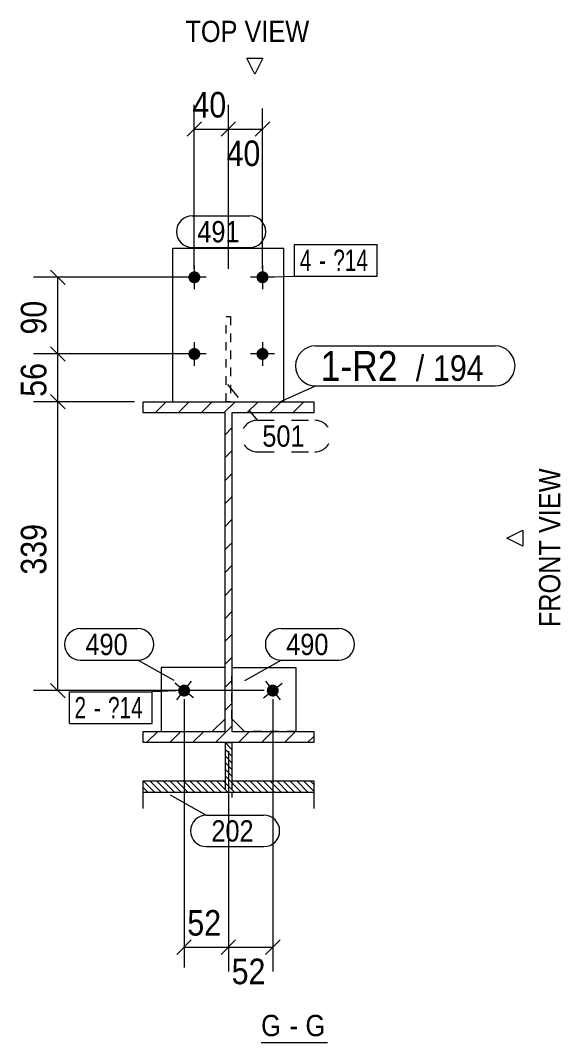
# Model space of a CAD drawing. Header units: millimetres. Extents: x 2 to 1174, y 1 to 825.
# Drawn here: x 369.5 to 432.9, y 148.5 to 268.4 of the extents above; entities that cross this region are included whole.
import ezdxf

# ---------------------------------------------------------------- set-up
doc = ezdxf.new("R2010")
doc.units = ezdxf.units.MM
for name, pattern in [('XKITLINE00', [0]), ('XKITLINE01', [4, 1, -1, 1, -1]), ('XKITLINE02', [4, 2, -2])]:
    doc.linetypes.add(name, pattern=pattern)
for name, color, linetype, lineweight in [('Bolt', 3, 'Continuous', 0), ('BoltMark', 7, 'Continuous', 0), ('Dimensions', 7, 'Continuous', 0), ('OtherObjectType', 7, 'Continuous', 0), ('Part', 2, 'Continuous', 0), ('PartMark', 7, 'Continuous', 0)]:
    doc.layers.add(name, color=color, linetype=linetype, lineweight=lineweight)
doc.styles.add('ARIAL', font='ARIAL.TTF')
doc.styles.add('ARIAL_NARROW', font='ARIALN.TTF')

# ---------------------------------------------------------------- blocks, each defined once
blk = doc.blocks.new('*A5')
at = {"layer": 'Part', "color": 7, "linetype": 'XKITLINE00', "lineweight": 0}
for p, q in [((385.31, 222.38), (386.61, 223.68)), ((388, 222.38), (389.3, 223.68)), ((390.7, 222.38), (392, 223.68)), ((393.39, 222.38), (394.69, 223.68)), ((396.08, 222.38), (397.38, 223.68)), ((398.78, 222.38), (400.08, 223.68)), ((401.47, 222.38), (402.77, 223.68)), ((393.51, 219.81), (394.31, 220.61)), ((393.51, 217.12), (394.31, 217.92)), ((393.51, 214.42), (394.31, 215.22)), ((393.51, 211.73), (394.31, 212.53)), ((393.51, 209.04), (394.31, 209.84)), ((393.51, 206.34), (394.31, 207.14)), ((393.51, 203.65), (394.31, 204.45)), ((393.51, 200.95), (394.31, 201.75)), ((393.51, 198.26), (394.31, 199.06)), ((393.51, 195.57), (394.31, 196.37)), ((393.51, 192.87), (394.31, 193.67)), ((393.51, 190.18), (394.31, 190.98)), ((393.51, 187.48), (394.31, 188.28)), ((384.32, 183.68), (385.62, 184.98)), ((387.02, 183.68), (388.32, 184.98)), ((389.71, 183.68), (391.01, 184.98)), ((392.41, 183.68), (394.31, 185.59)), ((395.1, 183.68), (396.4, 184.98)), ((397.79, 183.68), (399.09, 184.98)), ((400.49, 183.68), (401.79, 184.98)), ((403.18, 183.68), (403.91, 184.41))]:
    blk.add_line(p, q, dxfattribs=at)
blk = doc.blocks.new('*A6')
at = {"layer": 'Part', "color": 7, "linetype": 'XKITLINE00', "lineweight": 0}
for p, q in [((394.31, 182.88), (393.51, 183.68)), ((394.31, 182.1), (393.51, 182.9)), ((394.31, 181.32), (393.51, 182.12)), ((394.31, 180.53), (393.51, 181.33)), ((394.31, 179.75), (393.51, 180.55)), ((385.23, 177.87), (383.92, 179.19)), ((386.02, 177.87), (384.69, 179.2)), ((386.8, 177.87), (385.48, 179.2)), ((387.58, 177.87), (386.26, 179.2)), ((388.03, 178.2), (387.04, 179.2)), ((388.42, 178.59), (387.82, 179.2)), ((388.82, 178.99), (388.61, 179.2)), ((389.93, 177.87), (388.82, 178.99)), ((390.71, 177.87), (389.39, 179.2)), ((391.5, 177.87), (390.17, 179.2)), ((392.28, 177.87), (390.96, 179.2)), ((393.06, 177.87), (391.74, 179.2)), ((393.84, 177.87), (392.52, 179.2)), ((394.63, 177.87), (393.3, 179.2)), ((395.41, 177.87), (393.51, 179.77)), ((396.19, 177.87), (394.87, 179.2)), ((396.98, 177.87), (395.65, 179.2)), ((397.76, 177.87), (396.44, 179.2)), ((398.54, 177.87), (397.22, 179.2)), ((399.32, 177.87), (398, 179.2)), ((400.11, 177.87), (398.78, 179.2)), ((400.89, 177.87), (399.57, 179.2)), ((401.67, 177.87), (400.35, 179.2)), ((402.46, 177.87), (401.13, 179.2)), ((403.24, 177.87), (401.92, 179.2)), ((403.91, 177.98), (402.7, 179.2)), ((403.91, 178.76), (403.48, 179.2)), ((384.45, 177.87), (383.91, 178.41)), ((388.37, 177.87), (388.03, 178.2)), ((389.15, 177.87), (388.42, 178.59))]:
    blk.add_line(p, q, dxfattribs=at)
blk = doc.blocks.new('*A170')
at = {"layer": 'Bolt'}
blk.add_hatch(color=3, dxfattribs=at).paths.add_polyline_path([(398.71, 190.36), (398.74, 190.37), (398.77, 190.39), (398.8, 190.41), (398.83, 190.42), (398.86, 190.44), (398.89, 190.45), (398.93, 190.46), (398.96, 190.47), (398.99, 190.47), (399.03, 190.48), (399.06, 190.48), (399.1, 190.48), (399.13, 190.48), (399.17, 190.48), (399.2, 190.48), (399.23, 190.47), (399.27, 190.46), (399.3, 190.46), (399.33, 190.45), (399.37, 190.43), (399.4, 190.42), (399.43, 190.41), (399.46, 190.39), (399.49, 190.37), (399.52, 190.35), (399.54, 190.33), (399.57, 190.31), (399.6, 190.29), (399.62, 190.26), (399.64, 190.24), (399.67, 190.21), (399.69, 190.18), (399.71, 190.16), (399.72, 190.13), (399.74, 190.1), (399.75, 190.06), (399.77, 190.03), (399.78, 190), (399.79, 189.97), (399.8, 189.93), (399.8, 189.9), (399.81, 189.87), (399.81, 189.83), (399.81, 189.8), (399.81, 189.76), (399.81, 189.73), (399.81, 189.7), (399.8, 189.66), (399.8, 189.63), (399.79, 189.59), (399.78, 189.56), (399.77, 189.53), (399.75, 189.5), (399.74, 189.47), (399.72, 189.44), (399.7, 189.41), (399.68, 189.38), (399.66, 189.35), (399.64, 189.32), (399.62, 189.3), (399.59, 189.27), (399.57, 189.25), (399.54, 189.23), (399.52, 189.21), (399.49, 189.19), (399.46, 189.17), (399.43, 189.16), (399.4, 189.14), (399.36, 189.13), (399.33, 189.12), (399.3, 189.11), (399.27, 189.1), (399.23, 189.09), (399.2, 189.09), (399.16, 189.08), (399.13, 189.08), (399.09, 189.08), (399.06, 189.08), (399.03, 189.09), (398.99, 189.09), (398.96, 189.1), (398.93, 189.11), (398.89, 189.12), (398.86, 189.13), (398.83, 189.14), (398.8, 189.16), (398.77, 189.17), (398.74, 189.19), (398.71, 189.21), (398.68, 189.23), (398.65, 189.25), (398.63, 189.28), (398.61, 189.3), (398.58, 189.33), (398.56, 189.35), (398.54, 189.38), (398.52, 189.41), (398.5, 189.44), (398.49, 189.47), (398.47, 189.5), (398.46, 189.53), (398.45, 189.56), (398.44, 189.6), (398.43, 189.63), (398.42, 189.66), (398.42, 189.7), (398.41, 189.73), (398.41, 189.77), (398.41, 189.8), (398.42, 189.83), (398.42, 189.87), (398.42, 189.9), (398.43, 189.94), (398.44, 189.97), (398.45, 190), (398.46, 190.04), (398.47, 190.07), (398.49, 190.1), (398.5, 190.13), (398.52, 190.16), (398.54, 190.19), (398.56, 190.21), (398.58, 190.24), (398.61, 190.27), (398.63, 190.29), (398.66, 190.31), (398.68, 190.33)], flags=17)
at = {"layer": 'Bolt', "color": 3, "linetype": 'XKITLINE00', "lineweight": 0}
for p, q in [((398.25, 190.89), (399.97, 188.68)), ((398.01, 188.92), (400.22, 190.64))]:
    blk.add_line(p, q, dxfattribs=at)
blk = doc.blocks.new('*A171')
at = {"layer": 'Bolt'}
blk.add_hatch(color=3, dxfattribs=at).paths.add_polyline_path([(388.26, 189.25), (388.23, 189.27), (388.21, 189.3), (388.18, 189.32), (388.16, 189.35), (388.14, 189.38), (388.12, 189.41), (388.1, 189.44), (388.09, 189.47), (388.07, 189.5), (388.06, 189.53), (388.05, 189.56), (388.04, 189.59), (388.03, 189.63), (388.02, 189.66), (388.02, 189.7), (388.02, 189.73), (388.01, 189.76), (388.01, 189.8), (388.01, 189.83), (388.02, 189.87), (388.02, 189.9), (388.03, 189.93), (388.04, 189.97), (388.05, 190), (388.06, 190.03), (388.07, 190.06), (388.09, 190.1), (388.1, 190.13), (388.12, 190.16), (388.14, 190.18), (388.16, 190.21), (388.18, 190.24), (388.21, 190.26), (388.23, 190.29), (388.25, 190.31), (388.28, 190.33), (388.31, 190.35), (388.34, 190.37), (388.37, 190.39), (388.4, 190.41), (388.43, 190.42), (388.46, 190.43), (388.49, 190.45), (388.53, 190.46), (388.56, 190.46), (388.59, 190.47), (388.63, 190.48), (388.66, 190.48), (388.69, 190.48), (388.73, 190.48), (388.76, 190.48), (388.8, 190.48), (388.83, 190.47), (388.87, 190.47), (388.9, 190.46), (388.93, 190.45), (388.96, 190.44), (389, 190.42), (389.03, 190.41), (389.06, 190.39), (389.09, 190.37), (389.12, 190.36), (389.14, 190.33), (389.17, 190.31), (389.19, 190.29), (389.22, 190.27), (389.24, 190.24), (389.26, 190.21), (389.28, 190.19), (389.3, 190.16), (389.32, 190.13), (389.34, 190.1), (389.35, 190.07), (389.37, 190.04), (389.38, 190), (389.39, 189.97), (389.4, 189.94), (389.4, 189.9), (389.41, 189.87), (389.41, 189.83), (389.41, 189.8), (389.41, 189.77), (389.41, 189.73), (389.41, 189.7), (389.4, 189.66), (389.4, 189.63), (389.39, 189.6), (389.38, 189.56), (389.37, 189.53), (389.35, 189.5), (389.34, 189.47), (389.32, 189.44), (389.31, 189.41), (389.29, 189.38), (389.27, 189.35), (389.24, 189.33), (389.22, 189.3), (389.2, 189.28), (389.17, 189.25), (389.14, 189.23), (389.12, 189.21), (389.09, 189.19), (389.06, 189.17), (389.03, 189.16), (389, 189.14), (388.97, 189.13), (388.93, 189.12), (388.9, 189.11), (388.87, 189.1), (388.83, 189.09), (388.8, 189.09), (388.77, 189.08), (388.73, 189.08), (388.7, 189.08), (388.66, 189.08), (388.63, 189.09), (388.59, 189.09), (388.56, 189.1), (388.53, 189.11), (388.49, 189.12), (388.46, 189.13), (388.43, 189.14), (388.4, 189.16), (388.37, 189.17), (388.34, 189.19), (388.31, 189.21), (388.28, 189.23)], flags=17)
at = {"layer": 'Bolt', "color": 3, "linetype": 'XKITLINE00', "lineweight": 0}
for p, q in [((387.85, 188.68), (389.57, 190.89)), ((389.82, 188.92), (387.61, 190.64))]:
    blk.add_line(p, q, dxfattribs=at)
blk = doc.blocks.new('*A172')
at = {"layer": 'Bolt'}
for points in [[(390.61, 238.25), (390.61, 238.21), (390.61, 238.18), (390.6, 238.15), (390.59, 238.11), (390.58, 238.08), (390.57, 238.05), (390.56, 238.01), (390.55, 237.98), (390.53, 237.95), (390.51, 237.92), (390.5, 237.89), (390.48, 237.87), (390.45, 237.84), (390.43, 237.81), (390.41, 237.79), (390.38, 237.76), (390.36, 237.74), (390.33, 237.72), (390.3, 237.7), (390.27, 237.68), (390.24, 237.66), (390.21, 237.65), (390.18, 237.64), (390.15, 237.62), (390.12, 237.61), (390.08, 237.6), (390.05, 237.6), (390.02, 237.59), (389.98, 237.59), (389.95, 237.58), (389.91, 237.58), (389.88, 237.58), (389.84, 237.59), (389.81, 237.59), (389.78, 237.6), (389.74, 237.6), (389.71, 237.61), (389.68, 237.62), (389.65, 237.64), (389.61, 237.65), (389.58, 237.66), (389.55, 237.68), (389.52, 237.7), (389.5, 237.72), (389.47, 237.74), (389.44, 237.76), (389.42, 237.79), (389.39, 237.81), (389.37, 237.84), (389.35, 237.87), (389.33, 237.89), (389.31, 237.92), (389.3, 237.95), (389.28, 237.98), (389.27, 238.01), (389.25, 238.05), (389.24, 238.08), (389.23, 238.11), (389.23, 238.15), (389.22, 238.18), (389.22, 238.21), (389.21, 238.25), (389.21, 238.28), (389.21, 238.32), (389.22, 238.35), (389.22, 238.38), (389.23, 238.42), (389.23, 238.45), (389.24, 238.49), (389.25, 238.52), (389.27, 238.55), (389.28, 238.58), (389.3, 238.61), (389.31, 238.64), (389.33, 238.67), (389.35, 238.7), (389.37, 238.73), (389.39, 238.75), (389.42, 238.78), (389.44, 238.8), (389.47, 238.82), (389.5, 238.84), (389.52, 238.86), (389.55, 238.88), (389.58, 238.9), (389.61, 238.91), (389.65, 238.93), (389.68, 238.94), (389.71, 238.95), (389.74, 238.96), (389.78, 238.97), (389.81, 238.97), (389.84, 238.98), (389.88, 238.98), (389.91, 238.98), (389.95, 238.98), (389.98, 238.98), (390.02, 238.97), (390.05, 238.97), (390.08, 238.96), (390.12, 238.95), (390.15, 238.94), (390.18, 238.93), (390.21, 238.91), (390.24, 238.9), (390.27, 238.88), (390.3, 238.86), (390.33, 238.84), (390.36, 238.82), (390.38, 238.8), (390.41, 238.78), (390.43, 238.75), (390.45, 238.73), (390.48, 238.7), (390.5, 238.67), (390.51, 238.64), (390.53, 238.61), (390.55, 238.58), (390.56, 238.55), (390.57, 238.52), (390.58, 238.49), (390.59, 238.45), (390.6, 238.42), (390.61, 238.38), (390.61, 238.35), (390.61, 238.32), (390.61, 238.28)], [(398.61, 238.25), (398.61, 238.21), (398.61, 238.18), (398.6, 238.15), (398.59, 238.11), (398.58, 238.08), (398.57, 238.05), (398.56, 238.01), (398.55, 237.98), (398.53, 237.95), (398.51, 237.92), (398.5, 237.89), (398.48, 237.87), (398.45, 237.84), (398.43, 237.81), (398.41, 237.79), (398.38, 237.76), (398.36, 237.74), (398.33, 237.72), (398.3, 237.7), (398.27, 237.68), (398.24, 237.66), (398.21, 237.65), (398.18, 237.64), (398.15, 237.62), (398.12, 237.61), (398.08, 237.6), (398.05, 237.6), (398.02, 237.59), (397.98, 237.59), (397.95, 237.58), (397.91, 237.58), (397.88, 237.58), (397.84, 237.59), (397.81, 237.59), (397.78, 237.6), (397.74, 237.6), (397.71, 237.61), (397.68, 237.62), (397.65, 237.64), (397.61, 237.65), (397.58, 237.66), (397.55, 237.68), (397.52, 237.7), (397.5, 237.72), (397.47, 237.74), (397.44, 237.76), (397.42, 237.79), (397.39, 237.81), (397.37, 237.84), (397.35, 237.87), (397.33, 237.89), (397.31, 237.92), (397.3, 237.95), (397.28, 237.98), (397.27, 238.01), (397.25, 238.05), (397.24, 238.08), (397.23, 238.11), (397.23, 238.15), (397.22, 238.18), (397.22, 238.21), (397.21, 238.25), (397.21, 238.28), (397.21, 238.32), (397.22, 238.35), (397.22, 238.38), (397.23, 238.42), (397.23, 238.45), (397.24, 238.49), (397.25, 238.52), (397.27, 238.55), (397.28, 238.58), (397.3, 238.61), (397.31, 238.64), (397.33, 238.67), (397.35, 238.7), (397.37, 238.73), (397.39, 238.75), (397.42, 238.78), (397.44, 238.8), (397.47, 238.82), (397.5, 238.84), (397.52, 238.86), (397.55, 238.88), (397.58, 238.9), (397.61, 238.91), (397.65, 238.93), (397.68, 238.94), (397.71, 238.95), (397.74, 238.96), (397.78, 238.97), (397.81, 238.97), (397.84, 238.98), (397.88, 238.98), (397.91, 238.98), (397.95, 238.98), (397.98, 238.98), (398.02, 238.97), (398.05, 238.97), (398.08, 238.96), (398.12, 238.95), (398.15, 238.94), (398.18, 238.93), (398.21, 238.91), (398.24, 238.9), (398.27, 238.88), (398.3, 238.86), (398.33, 238.84), (398.36, 238.82), (398.38, 238.8), (398.41, 238.78), (398.43, 238.75), (398.45, 238.73), (398.48, 238.7), (398.5, 238.67), (398.51, 238.64), (398.53, 238.61), (398.55, 238.58), (398.56, 238.55), (398.57, 238.52), (398.58, 238.49), (398.59, 238.45), (398.6, 238.42), (398.61, 238.38), (398.61, 238.35), (398.61, 238.32), (398.61, 238.28)], [(390.61, 229.25), (390.61, 229.21), (390.61, 229.18), (390.6, 229.15), (390.59, 229.11), (390.58, 229.08), (390.57, 229.05), (390.56, 229.01), (390.55, 228.98), (390.53, 228.95), (390.51, 228.92), (390.5, 228.89), (390.48, 228.87), (390.45, 228.84), (390.43, 228.81), (390.41, 228.79), (390.38, 228.76), (390.36, 228.74), (390.33, 228.72), (390.3, 228.7), (390.27, 228.68), (390.24, 228.66), (390.21, 228.65), (390.18, 228.64), (390.15, 228.62), (390.12, 228.61), (390.08, 228.6), (390.05, 228.6), (390.02, 228.59), (389.98, 228.59), (389.95, 228.58), (389.91, 228.58), (389.88, 228.58), (389.84, 228.59), (389.81, 228.59), (389.78, 228.6), (389.74, 228.6), (389.71, 228.61), (389.68, 228.62), (389.65, 228.64), (389.61, 228.65), (389.58, 228.66), (389.55, 228.68), (389.52, 228.7), (389.5, 228.72), (389.47, 228.74), (389.44, 228.76), (389.42, 228.79), (389.39, 228.81), (389.37, 228.84), (389.35, 228.87), (389.33, 228.89), (389.31, 228.92), (389.3, 228.95), (389.28, 228.98), (389.27, 229.01), (389.25, 229.05), (389.24, 229.08), (389.23, 229.11), (389.23, 229.15), (389.22, 229.18), (389.22, 229.21), (389.21, 229.25), (389.21, 229.28), (389.21, 229.32), (389.22, 229.35), (389.22, 229.38), (389.23, 229.42), (389.23, 229.45), (389.24, 229.49), (389.25, 229.52), (389.27, 229.55), (389.28, 229.58), (389.3, 229.61), (389.31, 229.64), (389.33, 229.67), (389.35, 229.7), (389.37, 229.73), (389.39, 229.75), (389.42, 229.78), (389.44, 229.8), (389.47, 229.82), (389.5, 229.84), (389.52, 229.86), (389.55, 229.88), (389.58, 229.9), (389.61, 229.91), (389.65, 229.93), (389.68, 229.94), (389.71, 229.95), (389.74, 229.96), (389.78, 229.97), (389.81, 229.97), (389.84, 229.98), (389.88, 229.98), (389.91, 229.98), (389.95, 229.98), (389.98, 229.98), (390.02, 229.97), (390.05, 229.97), (390.08, 229.96), (390.12, 229.95), (390.15, 229.94), (390.18, 229.93), (390.21, 229.91), (390.24, 229.9), (390.27, 229.88), (390.3, 229.86), (390.33, 229.84), (390.36, 229.82), (390.38, 229.8), (390.41, 229.78), (390.43, 229.75), (390.45, 229.73), (390.48, 229.7), (390.5, 229.67), (390.51, 229.64), (390.53, 229.61), (390.55, 229.58), (390.56, 229.55), (390.57, 229.52), (390.58, 229.49), (390.59, 229.45), (390.6, 229.42), (390.61, 229.38), (390.61, 229.35), (390.61, 229.32), (390.61, 229.28)], [(398.61, 229.25), (398.61, 229.21), (398.61, 229.18), (398.6, 229.15), (398.59, 229.11), (398.58, 229.08), (398.57, 229.05), (398.56, 229.01), (398.55, 228.98), (398.53, 228.95), (398.51, 228.92), (398.5, 228.89), (398.48, 228.87), (398.45, 228.84), (398.43, 228.81), (398.41, 228.79), (398.38, 228.76), (398.36, 228.74), (398.33, 228.72), (398.3, 228.7), (398.27, 228.68), (398.24, 228.66), (398.21, 228.65), (398.18, 228.64), (398.15, 228.62), (398.12, 228.61), (398.08, 228.6), (398.05, 228.6), (398.02, 228.59), (397.98, 228.59), (397.95, 228.58), (397.91, 228.58), (397.88, 228.58), (397.84, 228.59), (397.81, 228.59), (397.78, 228.6), (397.74, 228.6), (397.71, 228.61), (397.68, 228.62), (397.65, 228.64), (397.61, 228.65), (397.58, 228.66), (397.55, 228.68), (397.52, 228.7), (397.5, 228.72), (397.47, 228.74), (397.44, 228.76), (397.42, 228.79), (397.39, 228.81), (397.37, 228.84), (397.35, 228.87), (397.33, 228.89), (397.31, 228.92), (397.3, 228.95), (397.28, 228.98), (397.27, 229.01), (397.25, 229.05), (397.24, 229.08), (397.23, 229.11), (397.23, 229.15), (397.22, 229.18), (397.22, 229.21), (397.21, 229.25), (397.21, 229.28), (397.21, 229.32), (397.22, 229.35), (397.22, 229.38), (397.23, 229.42), (397.23, 229.45), (397.24, 229.49), (397.25, 229.52), (397.27, 229.55), (397.28, 229.58), (397.3, 229.61), (397.31, 229.64), (397.33, 229.67), (397.35, 229.7), (397.37, 229.73), (397.39, 229.75), (397.42, 229.78), (397.44, 229.8), (397.47, 229.82), (397.5, 229.84), (397.52, 229.86), (397.55, 229.88), (397.58, 229.9), (397.61, 229.91), (397.65, 229.93), (397.68, 229.94), (397.71, 229.95), (397.74, 229.96), (397.78, 229.97), (397.81, 229.97), (397.84, 229.98), (397.88, 229.98), (397.91, 229.98), (397.95, 229.98), (397.98, 229.98), (398.02, 229.97), (398.05, 229.97), (398.08, 229.96), (398.12, 229.95), (398.15, 229.94), (398.18, 229.93), (398.21, 229.91), (398.24, 229.9), (398.27, 229.88), (398.3, 229.86), (398.33, 229.84), (398.36, 229.82), (398.38, 229.8), (398.41, 229.78), (398.43, 229.75), (398.45, 229.73), (398.48, 229.7), (398.5, 229.67), (398.51, 229.64), (398.53, 229.61), (398.55, 229.58), (398.56, 229.55), (398.57, 229.52), (398.58, 229.49), (398.59, 229.45), (398.6, 229.42), (398.61, 229.38), (398.61, 229.35), (398.61, 229.32), (398.61, 229.28)]]:
    blk.add_hatch(color=3, dxfattribs=at).paths.add_polyline_path(points, flags=17)
at = {"layer": 'Bolt', "color": 3, "linetype": 'XKITLINE00', "lineweight": 0}
for p, q in [((389.91, 239.68), (389.91, 236.88)), ((397.91, 239.68), (397.91, 236.88)), ((391.31, 238.28), (388.51, 238.28)), ((399.31, 238.28), (396.51, 238.28)), ((389.91, 230.68), (389.91, 227.88)), ((397.91, 230.68), (397.91, 227.88)), ((391.31, 229.28), (388.51, 229.28)), ((399.31, 229.28), (396.51, 229.28))]:
    blk.add_line(p, q, dxfattribs=at)
blk = doc.blocks.new('*A173')
at = {"layer": 'Part', "color": 2, "linetype": 'XKITLINE00', "lineweight": 0}
for p, q in [((383.91, 223.68), (403.91, 223.68)), ((383.91, 222.38), (383.91, 223.68)), ((403.91, 223.68), (403.91, 222.38)), ((393.51, 222.38), (383.91, 222.38)), ((393.51, 184.98), (393.51, 222.38)), ((403.91, 222.38), (394.31, 222.38)), ((394.31, 222.38), (394.31, 184.98)), ((383.91, 183.68), (383.91, 184.98)), ((383.91, 184.98), (393.51, 184.98)), ((394.31, 184.98), (403.91, 184.98)), ((403.91, 184.98), (403.91, 183.68)), ((403.91, 183.68), (383.91, 183.68))]:
    blk.add_line(p, q, dxfattribs=at)
blk = doc.blocks.new('*A174')
at = {"layer": 'Part', "color": 2, "linetype": 'XKITLINE00', "lineweight": 0}
for p, q in [((394.31, 192.48), (401.81, 192.48)), ((401.81, 192.48), (401.81, 184.98)), ((395.81, 184.98), (394.31, 186.48))]:
    blk.add_line(p, q, dxfattribs=at)
at = {"layer": 'Part', "color": 7, "linetype": 'XKITLINE01', "lineweight": 0}
for p, q in [((394.31, 186.48), (394.31, 192.48)), ((401.81, 184.98), (395.81, 184.98))]:
    blk.add_line(p, q, dxfattribs=at)
blk = doc.blocks.new('*A175')
at = {"layer": 'Part', "color": 2, "linetype": 'XKITLINE00', "lineweight": 0}
for p, q in [((393.51, 192.48), (386.01, 192.48)), ((386.01, 192.48), (386.01, 184.98)), ((392.01, 184.98), (393.51, 186.48))]:
    blk.add_line(p, q, dxfattribs=at)
at = {"layer": 'Part', "color": 7, "linetype": 'XKITLINE01', "lineweight": 0}
for p, q in [((393.51, 186.48), (393.51, 192.48)), ((386.01, 184.98), (392.01, 184.98))]:
    blk.add_line(p, q, dxfattribs=at)
blk = doc.blocks.new('*A176')
at = {"layer": 'Part', "color": 7, "linetype": 'XKITLINE01', "lineweight": 0}
for p, q in [((393.66, 223.68), (393.66, 233.68)), ((393.66, 233.68), (394.16, 233.68)), ((394.16, 233.68), (394.16, 223.68)), ((394.16, 223.68), (393.66, 223.68))]:
    blk.add_line(p, q, dxfattribs=at)
blk = doc.blocks.new('*A177')
at = {"layer": 'Part', "color": 2, "linetype": 'XKITLINE00', "lineweight": 0}
for p, q in [((387.41, 223.68), (387.41, 241.68)), ((387.41, 241.68), (400.41, 241.68)), ((400.41, 223.68), (400.41, 241.68))]:
    blk.add_line(p, q, dxfattribs=at)
at = {"layer": 'Part', "color": 7, "linetype": 'XKITLINE01', "lineweight": 0}
blk.add_line((387.41, 223.68), (400.41, 223.68), dxfattribs=at)
blk = doc.blocks.new('*A178')
at = {"layer": 'Part', "color": 2, "linetype": 'XKITLINE00', "lineweight": 0}
for p, q in [((393.51, 183.68), (394.31, 183.68)), ((393.51, 183.68), (393.51, 179.2)), ((394.31, 183.68), (394.31, 183.68)), ((394.31, 183.68), (394.31, 179.2)), ((383.91, 175.93), (383.91, 179.2)), ((383.91, 179.2), (393.51, 179.2)), ((394.31, 179.2), (403.91, 179.2)), ((403.91, 179.2), (403.91, 175.93)), ((383.91, 177.87), (403.91, 177.87))]:
    blk.add_line(p, q, dxfattribs=at)
at = {"layer": 'Part', "color": 7, "linetype": 'XKITLINE01', "lineweight": 0}
for p, q in [((393.51, 179.2), (393.51, 177.25)), ((394.31, 179.2), (394.31, 177.87)), ((394.31, 177.87), (394.31, 177.25))]:
    blk.add_line(p, q, dxfattribs=at)
blk = doc.blocks.new('*A389')
at = {"layer": 'Dimensions', "color": 7, "linetype": 'XKITLINE00', "lineweight": 0}
for p, q in [((373.06, 224.53), (374.76, 222.83)), ((382.91, 223.68), (371.06, 223.68)), ((373.91, 189.78), (373.91, 223.68)), ((398.11, 189.78), (371.06, 189.78)), ((373.06, 190.63), (374.76, 188.93))]:
    blk.add_line(p, q, dxfattribs=at)
at = {"layer": 'Dimensions', "color": 3}
for p in [(373.91, 223.68), (373.91, 189.78)]:
    blk.add_point(p, dxfattribs=at)
at = {"layer": 'Dimensions', "color": 3, "style": 'ARIAL', "width": 0.85}
blk.add_text('339', height=3, rotation=90.0002, dxfattribs=at).set_placement((372.56, 203.39))
blk = doc.blocks.new('*A390')
at = {"layer": 'Dimensions', "color": 7, "linetype": 'XKITLINE00', "lineweight": 0}
for p, q in [((388.91, 229.28), (371.06, 229.28)), ((373.06, 230.13), (374.76, 228.43)), ((373.91, 223.68), (373.91, 229.28)), ((373.06, 224.53), (374.76, 222.83)), ((382.91, 223.68), (371.06, 223.68))]:
    blk.add_line(p, q, dxfattribs=at)
at = {"layer": 'Dimensions', "color": 3}
for p in [(373.91, 229.28), (373.91, 223.68)]:
    blk.add_point(p, dxfattribs=at)
at = {"layer": 'Dimensions', "color": 3, "style": 'ARIAL', "width": 0.85}
blk.add_text('56', height=3, rotation=90.0002, dxfattribs=at).set_placement((372.56, 224.26))
blk = doc.blocks.new('*A391')
at = {"layer": 'Dimensions', "color": 7, "linetype": 'XKITLINE00', "lineweight": 0}
for p, q in [((373.06, 239.13), (374.76, 237.43)), ((388.91, 238.28), (371.06, 238.28)), ((373.91, 229.28), (373.91, 238.28)), ((388.91, 229.28), (371.06, 229.28)), ((373.06, 230.13), (374.76, 228.43))]:
    blk.add_line(p, q, dxfattribs=at)
at = {"layer": 'Dimensions', "color": 3}
for p in [(373.91, 238.28), (373.91, 229.28)]:
    blk.add_point(p, dxfattribs=at)
at = {"layer": 'Dimensions', "color": 3, "style": 'ARIAL', "width": 0.85}
blk.add_text('90', height=3, rotation=90.0002, dxfattribs=at).set_placement((372.56, 231.56))
blk = doc.blocks.new('*A392')
at = {"layer": 'Dimensions', "color": 7, "linetype": 'XKITLINE00', "lineweight": 0}
for p, q in [((388.71, 188.78), (388.71, 157.28)), ((393.91, 182.68), (393.91, 157.28)), ((389.56, 160.53), (387.86, 158.83)), ((388.71, 159.68), (393.91, 159.68)), ((394.76, 160.53), (393.06, 158.83))]:
    blk.add_line(p, q, dxfattribs=at)
at = {"layer": 'Dimensions', "color": 3}
for p in [(388.71, 159.68), (393.91, 159.68)]:
    blk.add_point(p, dxfattribs=at)
at = {"layer": 'Dimensions', "color": 3, "style": 'ARIAL', "width": 0.85}
blk.add_text('52', height=3, dxfattribs=at).set_placement((389.09, 161.03))
blk = doc.blocks.new('*A393')
at = {"layer": 'Dimensions', "color": 7, "linetype": 'XKITLINE00', "lineweight": 0}
for p, q in [((399.11, 188.78), (399.11, 156.83)), ((393.91, 182.68), (393.91, 156.83)), ((394.76, 160.53), (393.06, 158.83)), ((393.91, 159.68), (399.11, 159.68)), ((399.96, 160.53), (398.26, 158.83))]:
    blk.add_line(p, q, dxfattribs=at)
at = {"layer": 'Dimensions', "color": 3}
for p in [(393.91, 159.68), (399.11, 159.68)]:
    blk.add_point(p, dxfattribs=at)
at = {"layer": 'Dimensions', "color": 3, "style": 'ARIAL', "width": 0.85}
blk.add_text('52', height=3, dxfattribs=at).set_placement((394.29, 155.33))
blk = doc.blocks.new('*A394')
at = {"layer": 'Dimensions', "color": 7, "linetype": 'XKITLINE00', "lineweight": 0}
for p, q in [((389.91, 239.28), (389.91, 258.53)), ((393.91, 239.28), (393.91, 258.53)), ((390.76, 256.53), (389.06, 254.83)), ((389.91, 255.68), (393.91, 255.68)), ((394.76, 256.53), (393.06, 254.83))]:
    blk.add_line(p, q, dxfattribs=at)
at = {"layer": 'Dimensions', "color": 3}
for p in [(389.91, 255.68), (393.91, 255.68)]:
    blk.add_point(p, dxfattribs=at)
at = {"layer": 'Dimensions', "color": 3, "style": 'ARIAL', "width": 0.85}
blk.add_text('40', height=3, dxfattribs=at).set_placement((389.69, 257.03))
blk = doc.blocks.new('*A395')
at = {"layer": 'Dimensions', "color": 7, "linetype": 'XKITLINE00', "lineweight": 0}
for p, q in [((393.91, 239.28), (393.91, 258.08)), ((397.91, 239.28), (397.91, 258.08)), ((394.76, 256.53), (393.06, 254.83)), ((393.91, 255.68), (397.91, 255.68)), ((398.76, 256.53), (397.06, 254.83))]:
    blk.add_line(p, q, dxfattribs=at)
at = {"layer": 'Dimensions', "color": 3}
for p in [(393.91, 255.68), (397.91, 255.68)]:
    blk.add_point(p, dxfattribs=at)
at = {"layer": 'Dimensions', "color": 3, "style": 'ARIAL', "width": 0.85}
blk.add_text('40', height=3, dxfattribs=at).set_placement((393.69, 251.33))
blk = doc.blocks.new('*A396')
at = {"layer": 'BoltMark', "color": 7, "linetype": 'XKITLINE00', "lineweight": 0}
for p, q in [((401.68, 242.13), (411.37, 242.13)), ((401.68, 238.43), (401.68, 242.13)), ((411.37, 238.43), (411.37, 242.13)), ((397.91, 238.28), (401.68, 238.43)), ((401.68, 238.43), (411.37, 238.43))]:
    blk.add_line(p, q, dxfattribs=at)
at = {"layer": 'BoltMark', "color": 3, "style": 'ARIAL_NARROW', "width": 0.85}
for s, p in [('4', (402.28, 239.03)), ('?14', (406.21, 239.03)), ('-', (404.55, 239.03))]:
    blk.add_text(s, height=2.5, dxfattribs=at).set_placement(p)
blk = doc.blocks.new('*A397')
at = {"layer": 'BoltMark', "color": 7, "linetype": 'XKITLINE00', "lineweight": 0}
for p, q in [((375.26, 189.63), (384.95, 189.63)), ((375.26, 185.93), (375.26, 189.63)), ((388.71, 189.78), (384.95, 189.63)), ((384.95, 185.93), (384.95, 189.63)), ((375.26, 185.93), (384.95, 185.93))]:
    blk.add_line(p, q, dxfattribs=at)
at = {"layer": 'BoltMark', "color": 3, "style": 'ARIAL_NARROW', "width": 0.85}
for s, p in [('2', (375.86, 186.53)), ('?14', (379.79, 186.53)), ('-', (378.13, 186.53))]:
    blk.add_text(s, height=2.5, dxfattribs=at).set_placement(p)
blk = doc.blocks.new('*A398')
at = {"layer": 'PartMark', "color": 7, "linetype": 'XKITLINE00', "lineweight": 0}
for p, q in [((387.07, 177.56), (391.31, 175.17)), ((391.31, 175.17), (398.07, 175.17)), ((391.31, 171.47), (398.07, 171.47))]:
    blk.add_line(p, q, dxfattribs=at)
for centre, start, end in [((391.31, 173.32), 90, 270), ((398.07, 173.32), 270, 90)]:
    blk.add_arc(centre, 1.85, start, end, dxfattribs=at)
at = {"layer": 'PartMark', "color": 3, "style": 'ARIAL', "width": 0.85}
blk.add_text('202', height=2.5, dxfattribs=at).set_placement((391.91, 172.07))
blk = doc.blocks.new('*A399')
at = {"layer": 'PartMark', "color": 7, "linetype": 'XKITLINE00', "lineweight": 0}
for p, q in [((389.66, 245.48), (396.43, 245.48)), ((389.66, 241.78), (396.43, 241.78))]:
    blk.add_line(p, q, dxfattribs=at)
for centre, start, end in [((389.66, 243.63), 90, 270), ((396.43, 243.63), 270, 90)]:
    blk.add_arc(centre, 1.85, start, end, dxfattribs=at)
at = {"layer": 'PartMark', "color": 3, "style": 'ARIAL', "width": 0.85}
blk.add_text('491', height=2.5, dxfattribs=at).set_placement((390.26, 242.38))
blk = doc.blocks.new('*A400')
at = {"layer": 'PartMark', "color": 7, "linetype": 'XKITLINE02', "lineweight": 0}
for p, q in [((393.79, 225.71), (397.29, 221.5)), ((397.29, 221.5), (404.06, 221.5)), ((397.29, 217.8), (404.06, 217.8))]:
    blk.add_line(p, q, dxfattribs=at)
for centre, start, end in [((397.29, 219.65), 90, 270), ((404.06, 219.65), 270, 90)]:
    blk.add_arc(centre, 1.85, start, end, dxfattribs=at)
at = {"layer": 'PartMark', "color": 3, "style": 'ARIAL', "width": 0.85}
blk.add_text('501', height=2.5, dxfattribs=at).set_placement((397.89, 218.4))
blk = doc.blocks.new('*A401')
at = {"layer": 'PartMark', "color": 7, "linetype": 'XKITLINE00', "lineweight": 0}
for p, q in [((376.54, 197.05), (383.3, 197.05)), ((376.54, 193.35), (383.3, 193.35)), ((387.54, 190.95), (383.3, 193.35))]:
    blk.add_line(p, q, dxfattribs=at)
for centre, start, end in [((376.54, 195.2), 90, 270), ((383.3, 195.2), 270, 90)]:
    blk.add_arc(centre, 1.85, start, end, dxfattribs=at)
at = {"layer": 'PartMark', "color": 3, "style": 'ARIAL', "width": 0.85}
blk.add_text('490', height=2.5, dxfattribs=at).set_placement((377.14, 193.95))
blk = doc.blocks.new('*A402')
at = {"layer": 'PartMark', "color": 7, "linetype": 'XKITLINE00', "lineweight": 0}
for p, q in [((400.09, 197.05), (406.85, 197.05)), ((395.84, 190.95), (400.09, 193.35)), ((400.09, 193.35), (406.85, 193.35))]:
    blk.add_line(p, q, dxfattribs=at)
for centre, start, end in [((400.09, 195.2), 90, 270), ((406.85, 195.2), 270, 90)]:
    blk.add_arc(centre, 1.85, start, end, dxfattribs=at)
at = {"layer": 'PartMark', "color": 3, "style": 'ARIAL', "width": 0.85}
blk.add_text('490', height=2.5, dxfattribs=at).set_placement((400.69, 193.95))
blk = doc.blocks.new('*A403')
at = {"layer": 'PartMark', "color": 7, "linetype": 'XKITLINE00', "lineweight": 0}
for p, q in [((404.13, 230.23), (425.18, 230.23)), ((399.88, 223.63), (404.13, 225.53)), ((404.13, 225.53), (425.18, 225.53))]:
    blk.add_line(p, q, dxfattribs=at)
for centre, start, end in [((404.13, 227.88), 90, 270), ((425.18, 227.88), 270, 90)]:
    blk.add_arc(centre, 2.35, start, end, dxfattribs=at)
at = {"layer": 'PartMark', "color": 1, "style": 'ARIAL', "width": 0.85}
blk.add_text('1-R2', height=3.5, dxfattribs=at).set_placement((404.73, 226.13))
at = {"layer": 'PartMark', "color": 3, "style": 'ARIAL', "width": 0.85}
for s, p in [('/', (415.89, 226.13)), ('194', (417.9, 226.13))]:
    blk.add_text(s, height=3, dxfattribs=at).set_placement(p)
blk = doc.blocks.new('*A404')
at = {"layer": 'OtherObjectType', "color": 7, "linetype": 'XKITLINE00', "lineweight": 0}
for p, q in [((397.02, 262.13), (396.08, 264.01)), ((396.08, 264.01), (397.96, 264.01)), ((397.96, 264.01), (397.02, 262.13)), ((397.02, 262.13), (397.02, 262.13)), ((426.58, 207.68), (428.45, 208.62)), ((428.45, 206.74), (426.58, 207.68)), ((426.58, 207.68), (426.58, 207.68)), ((428.45, 208.62), (428.45, 206.74)), ((397.75, 148.48), (405.54, 148.48))]:
    blk.add_line(p, q, dxfattribs=at)
at = {"layer": 'OtherObjectType', "color": 7, "style": 'ARIAL', "width": 0.85}
for s, p in [('TOP VIEW', (388.87, 265.88)), ('G', (397.75, 149.23)), ('G', (402.95, 149.23)), ('-', (401.09, 149.23))]:
    blk.add_text(s, height=2.5, dxfattribs=at).set_placement(p)
blk.add_text('FRONT VIEW', height=2.5, rotation=90, dxfattribs=at).set_placement((432.83, 197.22))

msp = doc.modelspace()

# ---------------------------------------------------------------- block references
at = {"lineweight": 0}
for name in ['*A394', '*A395', '*A399', '*A177', '*A396', '*A391', '*A172', '*A176', '*A390', '*A403', '*A400', '*A389', '*A173', '*A5', '*A401', '*A402', '*A175', '*A174', '*A171', '*A170', '*A397', '*A392', '*A393', '*A6', '*A178', '*A398']:
    msp.add_blockref(name, (0, 0), dxfattribs=at)
at = {"layer": 'OtherObjectType', "lineweight": 0}
msp.add_blockref('*A404', (0, 0), dxfattribs=at)

doc.saveas('drawing.dxf')
